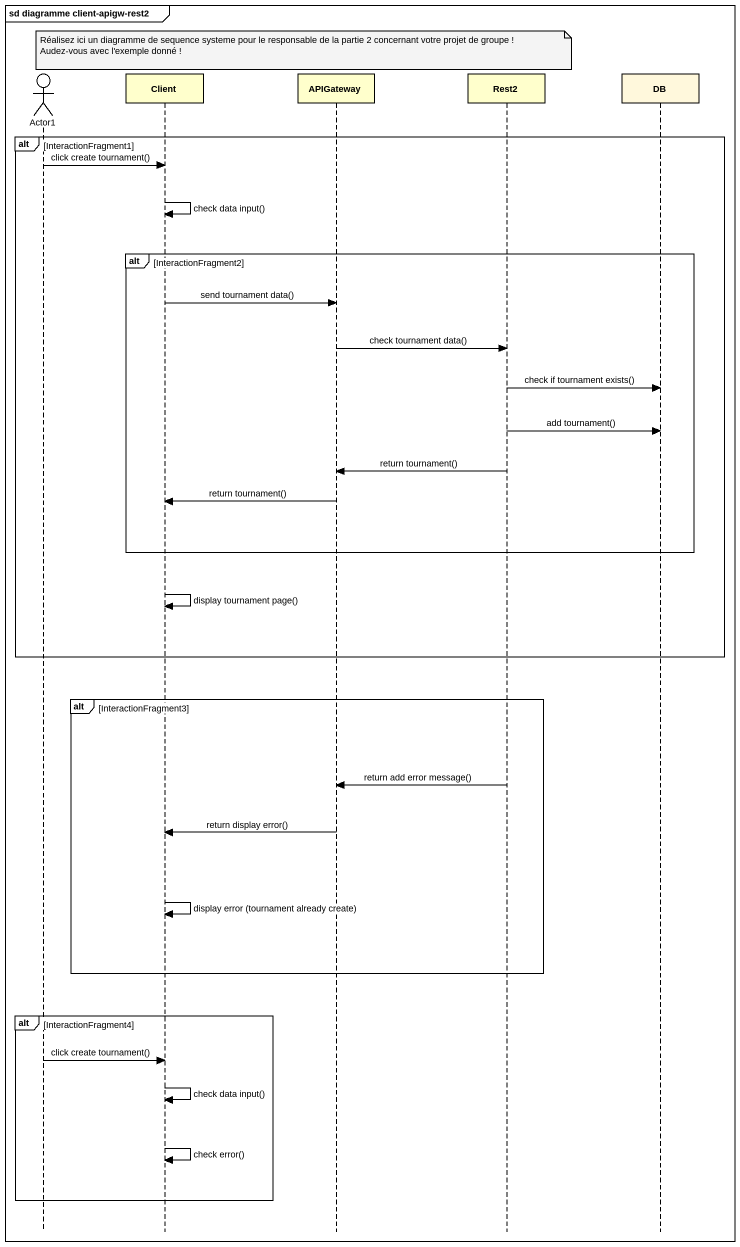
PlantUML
@startuml
mainframe sd diagramme client-apigw-rest2
hide footbox
actor Actor1
participant Client
participant APIGateway
participant Rest2
participant DB #FFF8DC

note over APIGateway
  Réalisez ici un diagramme de sequence systeme pour le responsable de la partie 2 concernant votre projet de groupe !
  Audez-vous avec l'exemple donné !
end note
alt InteractionFragment1
  Actor1 -> Client : click create tournament()
  Client -> Client : check data input()
  alt InteractionFragment2
    Client -> APIGateway : send tournament data()
    APIGateway -> Rest2 : check tournament data()
    Rest2 -> DB : check if tournament exists()
    Rest2 -> DB : add tournament()
    Rest2 -> APIGateway : return tournament()
    APIGateway -> Client : return tournament()
  end
  Client -> Client : display tournament page()
end
alt InteractionFragment3
  Rest2 -> APIGateway : return add error message()
  APIGateway -> Client : return display error()
  Client -> Client : display error (tournament already create)
end
alt InteractionFragment4
  Actor1 -> Client : click create tournament()
  Client -> Client : check data input()
  Client -> Client : check error()
end
@enduml
